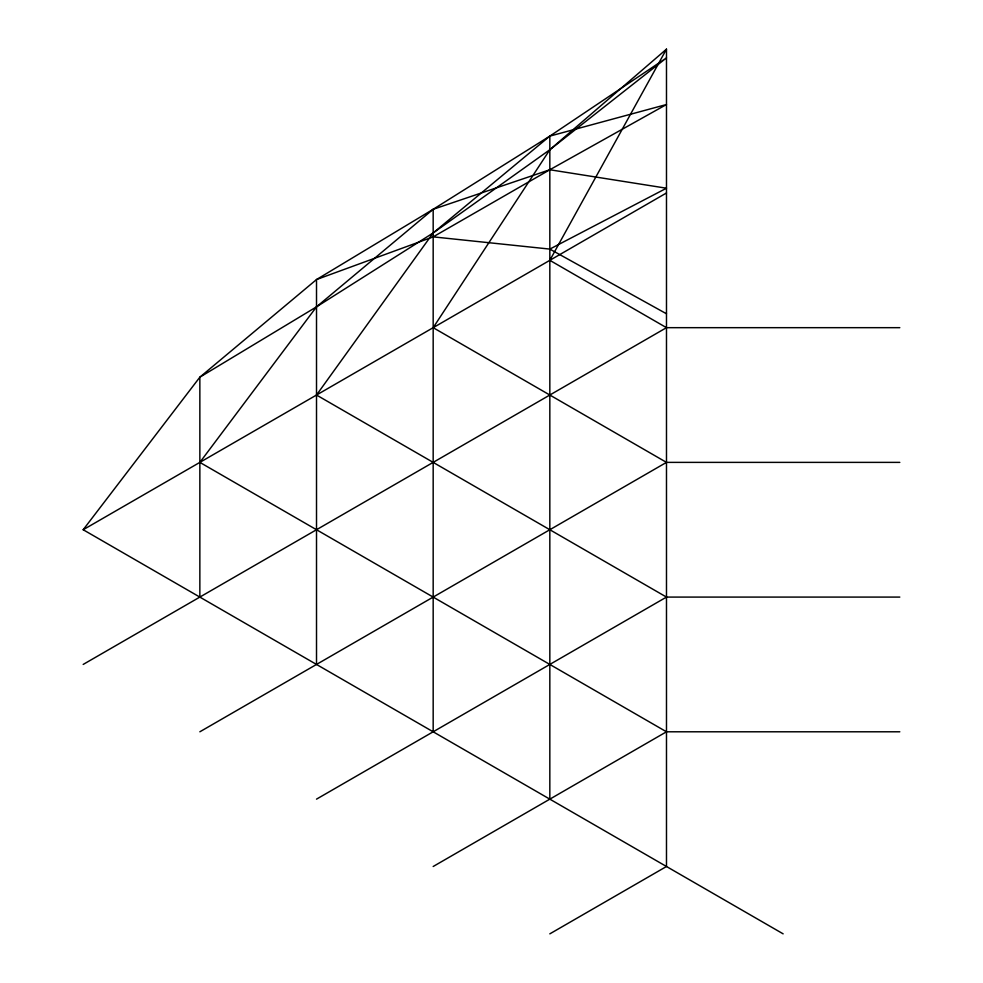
<?xml version="1.0" encoding="UTF-8"?>
<svg xmlns="http://www.w3.org/2000/svg" width="983" height="983" viewBox="0 0 983 983"><rect width="100%" height="100%" fill="white"/><g stroke="black" fill="none" stroke-linecap="round" stroke-linejoin="round"><path stroke-width="1.47" d="M549.829 933.85L666.486 866.502L666.486 49.15L549.829 260.323L666.486 327.671L899.814 327.671M783.144 933.85L83.186 529.739L199.856 377.177L316.514 279.553L433.171 209.293L549.829 136.109L666.486 57.899L549.829 149.735L433.171 232.946L316.514 306.843L199.856 377.177L199.856 597.086M666.486 49.15L549.829 149.735L433.171 327.671L666.486 462.379L899.814 462.379M899.814 597.086L666.486 597.086L316.514 395.031L433.171 232.946L549.829 136.109L666.486 104.517L549.829 169.752L433.171 209.293L316.514 306.843L199.856 462.379L666.486 731.794L899.814 731.794M83.186 529.739L666.486 192.975M83.186 664.434L666.486 327.671M199.856 731.794L666.486 462.379M316.514 799.142L666.486 597.086M433.171 866.502L666.486 731.794M433.171 236.866L549.829 169.752L666.486 188.22L549.829 249.092L433.171 236.866L316.514 279.553L316.514 664.434M549.829 249.092L666.486 313.774M549.829 136.109L549.829 799.142M433.171 209.293L433.171 731.794"/></g></svg>
